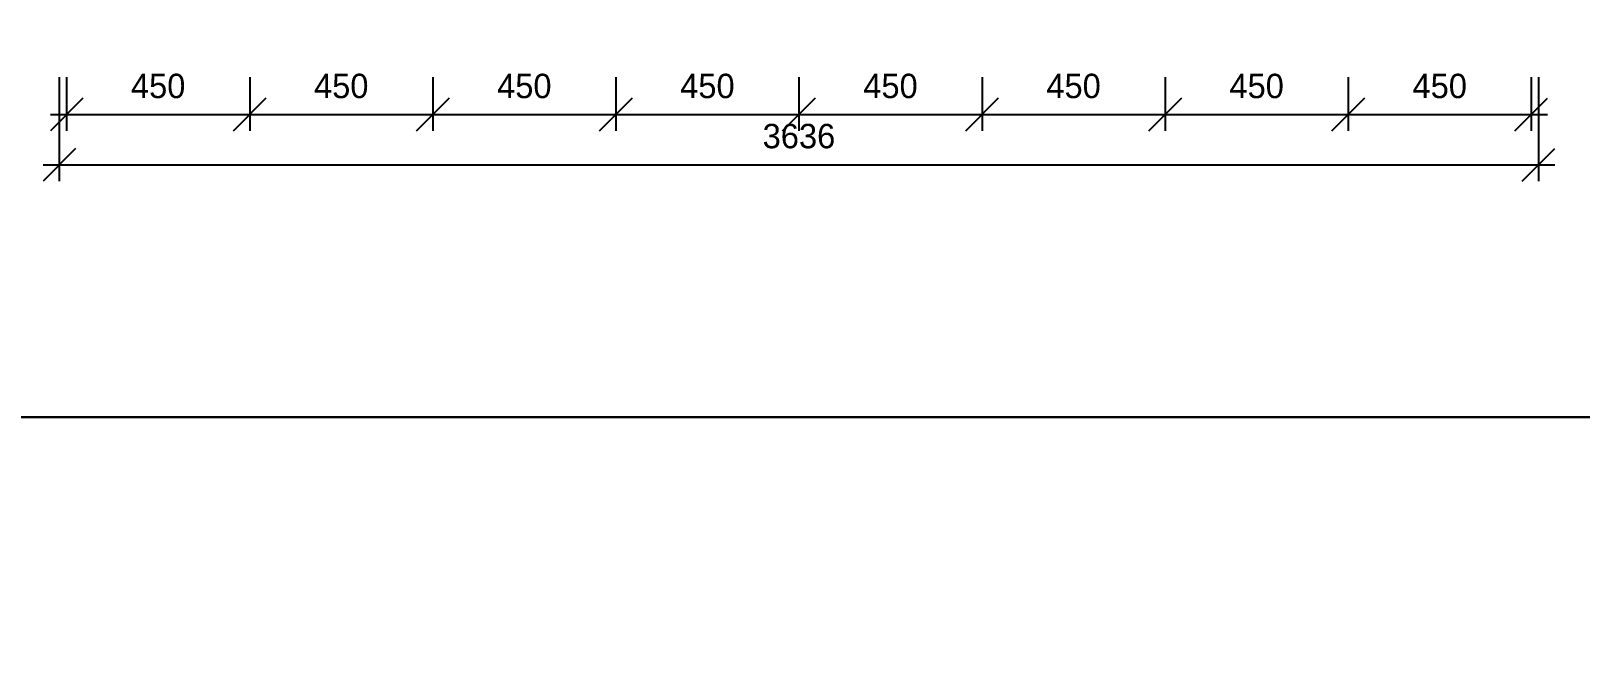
# Model space of a CAD drawing. Header units: millimetres. Extents: x 24776 to 57176, y -19492 to 15017.
# Drawn here: x 45569 to 49379, y 3985 to 5538 of the extents above; entities that cross this region are included whole.
import ezdxf

# ---------------------------------------------------------------- set-up
doc = ezdxf.new("R2010")
doc.units = ezdxf.units.MM
doc.header["$PDMODE"] = 3
doc.styles.add('RomanS', font='')
doc.styles.get('RomanS').set_extended_font_data('YouYuan')
doc.dimstyles.new('SC40', dxfattribs={"dimtxt": 60, "dimasz": 80, "dimexe": 40, "dimexo": 40, "dimgap": 40, "dimtad": 1, "dimdec": 0, "dimzin": 0, "dimdsep": 46, "dimtxsty": 'RomanS', "dimblk": 'OBLIQUE', "dimcen": 0, "dimdle": 40, "dimclrd": 9, "dimclre": 9, "dimclrt": 4, "dimadec": 0, "dimazin": 0, "dimtfac": 1, "dimtdec": 0, "dimtix": 1, "dimtmove": 2, "dimatfit": 1, "dimldrblk": 'DOT', "dimfxl": 1, "dimtolj": 1, "dimtzin": 0, "dimlwd": -1, "dimlwe": -1, "dimarcsym": 0})

# ---------------------------------------------------------------- blocks, each defined once
blk = doc.blocks.new('_Oblique')
at = {"color": 0, "linetype": 'ByBlock', "lineweight": -2}
blk.add_line((-0.5, -0.5), (0.5, 0.5), dxfattribs=at)
blk = doc.blocks.new('*D124')
at = {"color": 9, "transparency": 16777216}
for p, q in [((45638.8, 5424.5), (45638.8, 5169.7)), ((49274.8, 5424.5), (49274.8, 5169.7)), ((45598.8, 5209.7), (49314.8, 5209.7))]:
    blk.add_line(p, q, dxfattribs=at)
at = {"layer": 'Defpoints', "color": 0, "transparency": 16777216}
for p in [(45638.8, 5464.5), (49274.8, 5464.5), (49274.8, 5209.7)]:
    blk.add_point(p, dxfattribs=at)
at = {"color": 9, "transparency": 16777216, "xscale": 80, "yscale": 80, "zscale": 80, "rotation": 180}
blk.add_blockref('_Oblique', (45638.8, 5209.7), dxfattribs=at)
at = {"color": 9, "transparency": 16777216, "xscale": 80, "yscale": 80, "zscale": 80}
blk.add_blockref('_Oblique', (49274.8, 5209.7), dxfattribs=at)
at = {"color": 4, "transparency": 16777216, "insert": (47456.8, 5279.7), "char_height": 60, "attachment_point": 5, "style": 'RomanS'}
blk.add_mtext('\\A1;3636', dxfattribs=at)
blk = doc.blocks.new('_Dot')
at = {"color": 0, "linetype": 'ByBlock', "lineweight": -2}
blk.add_line((-0.5, 0), (-1, 0), dxfattribs=at)
at = {"color": 0, "linetype": 'ByBlock', "const_width": 0.5}
blk.add_lwpolyline([(-0.25, 0, 1), (0.25, 0, 1)], format="xyb", close=True, dxfattribs=at)
blk = doc.blocks.new('*D125')
at = {"color": 9, "transparency": 16777216}
for p, q in [((45656.8, 5424.5), (45656.8, 5292.9)), ((46106.8, 5424.5), (46106.8, 5292.9)), ((45616.8, 5332.9), (46146.8, 5332.9))]:
    blk.add_line(p, q, dxfattribs=at)
at = {"layer": 'Defpoints', "color": 0, "transparency": 16777216}
for p in [(45656.8, 5464.5), (46106.8, 5464.5), (46106.8, 5332.9)]:
    blk.add_point(p, dxfattribs=at)
at = {"color": 9, "transparency": 16777216, "xscale": 80, "yscale": 80, "zscale": 80, "rotation": 180}
blk.add_blockref('_Oblique', (45656.8, 5332.9), dxfattribs=at)
at = {"color": 9, "transparency": 16777216, "xscale": 80, "yscale": 80, "zscale": 80}
blk.add_blockref('_Oblique', (46106.8, 5332.9), dxfattribs=at)
at = {"color": 4, "transparency": 16777216, "insert": (45881.8, 5402.9), "char_height": 60, "attachment_point": 5, "style": 'RomanS'}
blk.add_mtext('\\A1;450', dxfattribs=at)
blk = doc.blocks.new('*D126')
at = {"color": 9, "transparency": 16777216}
for p, q in [((46106.8, 5424.5), (46106.8, 5292.9)), ((46556.8, 5424.5), (46556.8, 5292.9)), ((46066.8, 5332.9), (46596.8, 5332.9))]:
    blk.add_line(p, q, dxfattribs=at)
at = {"layer": 'Defpoints', "color": 0, "transparency": 16777216}
for p in [(46106.8, 5464.5), (46556.8, 5464.5), (46556.8, 5332.9)]:
    blk.add_point(p, dxfattribs=at)
at = {"color": 9, "transparency": 16777216, "xscale": 80, "yscale": 80, "zscale": 80, "rotation": 180}
blk.add_blockref('_Oblique', (46106.8, 5332.9), dxfattribs=at)
at = {"color": 9, "transparency": 16777216, "xscale": 80, "yscale": 80, "zscale": 80}
blk.add_blockref('_Oblique', (46556.8, 5332.9), dxfattribs=at)
at = {"color": 4, "transparency": 16777216, "insert": (46331.8, 5402.9), "char_height": 60, "attachment_point": 5, "style": 'RomanS'}
blk.add_mtext('\\A1;450', dxfattribs=at)
blk = doc.blocks.new('*D127')
at = {"color": 9, "transparency": 16777216}
for p, q in [((46556.8, 5424.5), (46556.8, 5292.9)), ((47006.8, 5424.5), (47006.8, 5292.9)), ((46516.8, 5332.9), (47046.8, 5332.9))]:
    blk.add_line(p, q, dxfattribs=at)
at = {"layer": 'Defpoints', "color": 0, "transparency": 16777216}
for p in [(46556.8, 5464.5), (47006.8, 5464.5), (47006.8, 5332.9)]:
    blk.add_point(p, dxfattribs=at)
at = {"color": 9, "transparency": 16777216, "xscale": 80, "yscale": 80, "zscale": 80, "rotation": 180}
blk.add_blockref('_Oblique', (46556.8, 5332.9), dxfattribs=at)
at = {"color": 9, "transparency": 16777216, "xscale": 80, "yscale": 80, "zscale": 80}
blk.add_blockref('_Oblique', (47006.8, 5332.9), dxfattribs=at)
at = {"color": 4, "transparency": 16777216, "insert": (46781.8, 5402.9), "char_height": 60, "attachment_point": 5, "style": 'RomanS'}
blk.add_mtext('\\A1;450', dxfattribs=at)
blk = doc.blocks.new('*D128')
at = {"color": 9, "transparency": 16777216}
for p, q in [((47006.8, 5424.5), (47006.8, 5292.9)), ((47456.8, 5424.5), (47456.8, 5292.9)), ((46966.8, 5332.9), (47496.8, 5332.9))]:
    blk.add_line(p, q, dxfattribs=at)
at = {"layer": 'Defpoints', "color": 0, "transparency": 16777216}
for p in [(47006.8, 5464.5), (47456.8, 5464.5), (47456.8, 5332.9)]:
    blk.add_point(p, dxfattribs=at)
at = {"color": 9, "transparency": 16777216, "xscale": 80, "yscale": 80, "zscale": 80, "rotation": 180}
blk.add_blockref('_Oblique', (47006.8, 5332.9), dxfattribs=at)
at = {"color": 9, "transparency": 16777216, "xscale": 80, "yscale": 80, "zscale": 80}
blk.add_blockref('_Oblique', (47456.8, 5332.9), dxfattribs=at)
at = {"color": 4, "transparency": 16777216, "insert": (47231.8, 5402.9), "char_height": 60, "attachment_point": 5, "style": 'RomanS'}
blk.add_mtext('\\A1;450', dxfattribs=at)
blk = doc.blocks.new('*D129')
at = {"color": 9, "transparency": 16777216}
for p, q in [((47456.8, 5424.5), (47456.8, 5292.9)), ((47906.8, 5424.5), (47906.8, 5292.9)), ((47416.8, 5332.9), (47946.8, 5332.9))]:
    blk.add_line(p, q, dxfattribs=at)
at = {"layer": 'Defpoints', "color": 0, "transparency": 16777216}
for p in [(47456.8, 5464.5), (47906.8, 5464.5), (47906.8, 5332.9)]:
    blk.add_point(p, dxfattribs=at)
at = {"color": 9, "transparency": 16777216, "xscale": 80, "yscale": 80, "zscale": 80, "rotation": 180}
blk.add_blockref('_Oblique', (47456.8, 5332.9), dxfattribs=at)
at = {"color": 9, "transparency": 16777216, "xscale": 80, "yscale": 80, "zscale": 80}
blk.add_blockref('_Oblique', (47906.8, 5332.9), dxfattribs=at)
at = {"color": 4, "transparency": 16777216, "insert": (47681.8, 5402.9), "char_height": 60, "attachment_point": 5, "style": 'RomanS'}
blk.add_mtext('\\A1;450', dxfattribs=at)
blk = doc.blocks.new('*D130')
at = {"color": 9, "transparency": 16777216}
for p, q in [((47906.8, 5424.5), (47906.8, 5292.9)), ((48356.8, 5424.5), (48356.8, 5292.9)), ((47866.8, 5332.9), (48396.8, 5332.9))]:
    blk.add_line(p, q, dxfattribs=at)
at = {"layer": 'Defpoints', "color": 0, "transparency": 16777216}
for p in [(47906.8, 5464.5), (48356.8, 5464.5), (48356.8, 5332.9)]:
    blk.add_point(p, dxfattribs=at)
at = {"color": 9, "transparency": 16777216, "xscale": 80, "yscale": 80, "zscale": 80, "rotation": 180}
blk.add_blockref('_Oblique', (47906.8, 5332.9), dxfattribs=at)
at = {"color": 9, "transparency": 16777216, "xscale": 80, "yscale": 80, "zscale": 80}
blk.add_blockref('_Oblique', (48356.8, 5332.9), dxfattribs=at)
at = {"color": 4, "transparency": 16777216, "insert": (48131.8, 5402.9), "char_height": 60, "attachment_point": 5, "style": 'RomanS'}
blk.add_mtext('\\A1;450', dxfattribs=at)
blk = doc.blocks.new('*D131')
at = {"color": 9, "transparency": 16777216}
for p, q in [((48356.8, 5424.5), (48356.8, 5292.9)), ((48806.8, 5424.5), (48806.8, 5292.9)), ((48316.8, 5332.9), (48846.8, 5332.9))]:
    blk.add_line(p, q, dxfattribs=at)
at = {"layer": 'Defpoints', "color": 0, "transparency": 16777216}
for p in [(48356.8, 5464.5), (48806.8, 5464.5), (48806.8, 5332.9)]:
    blk.add_point(p, dxfattribs=at)
at = {"color": 9, "transparency": 16777216, "xscale": 80, "yscale": 80, "zscale": 80, "rotation": 180}
blk.add_blockref('_Oblique', (48356.8, 5332.9), dxfattribs=at)
at = {"color": 9, "transparency": 16777216, "xscale": 80, "yscale": 80, "zscale": 80}
blk.add_blockref('_Oblique', (48806.8, 5332.9), dxfattribs=at)
at = {"color": 4, "transparency": 16777216, "insert": (48581.8, 5402.9), "char_height": 60, "attachment_point": 5, "style": 'RomanS'}
blk.add_mtext('\\A1;450', dxfattribs=at)
blk = doc.blocks.new('*D132')
at = {"color": 9, "transparency": 16777216}
for p, q in [((48806.8, 5424.5), (48806.8, 5292.9)), ((49256.8, 5424.5), (49256.8, 5292.9)), ((48766.8, 5332.9), (49296.8, 5332.9))]:
    blk.add_line(p, q, dxfattribs=at)
at = {"layer": 'Defpoints', "color": 0, "transparency": 16777216}
for p in [(48806.8, 5464.5), (49256.8, 5464.5), (49256.8, 5332.9)]:
    blk.add_point(p, dxfattribs=at)
at = {"color": 9, "transparency": 16777216, "xscale": 80, "yscale": 80, "zscale": 80, "rotation": 180}
blk.add_blockref('_Oblique', (48806.8, 5332.9), dxfattribs=at)
at = {"color": 9, "transparency": 16777216, "xscale": 80, "yscale": 80, "zscale": 80}
blk.add_blockref('_Oblique', (49256.8, 5332.9), dxfattribs=at)
at = {"color": 4, "transparency": 16777216, "insert": (49031.8, 5402.9), "char_height": 60, "attachment_point": 5, "style": 'RomanS'}
blk.add_mtext('\\A1;450', dxfattribs=at)

msp = doc.modelspace()

# ---------------------------------------------------------------- linework, layer by layer
at = {"color": 250}
for points in [[(44216.3, 12844.3), (50696.3, 12844.3), (50696.3, 4589.1), (44216.3, 4589.1)], [(44216.3, 4589.1), (50696.3, 4589.1), (50696.3, -3438.1), (44216.3, -3438.1)]]:
    msp.add_lwpolyline(points, close=True, dxfattribs=at)

# ---------------------------------------------------------------- dimensions: what is measured, and where the dimension line sits
at = {"color": 255}
for base, p1, p2, picture, middle in [((49274.8, 5209.7), (45638.8, 5464.5), (49274.8, 5464.5), '*D124', (47456.8, 5279.7)), ((46106.8, 5332.9), (45656.8, 5464.5), (46106.8, 5464.5), '*D125', (45881.8, 5402.9)), ((46556.8, 5332.9), (46106.8, 5464.5), (46556.8, 5464.5), '*D126', (46331.8, 5402.9)), ((47006.8, 5332.9), (46556.8, 5464.5), (47006.8, 5464.5), '*D127', (46781.8, 5402.9)), ((47456.8, 5332.9), (47006.8, 5464.5), (47456.8, 5464.5), '*D128', (47231.8, 5402.9)), ((47906.8, 5332.9), (47456.8, 5464.5), (47906.8, 5464.5), '*D129', (47681.8, 5402.9)), ((48356.8, 5332.9), (47906.8, 5464.5), (48356.8, 5464.5), '*D130', (48131.8, 5402.9)), ((48806.8, 5332.9), (48356.8, 5464.5), (48806.8, 5464.5), '*D131', (48581.8, 5402.9)), ((49256.8, 5332.9), (48806.8, 5464.5), (49256.8, 5464.5), '*D132', (49031.8, 5402.9))]:
    dim = msp.add_linear_dim(base=base, p1=p1, p2=p2, dimstyle='SC40', dxfattribs=at)
    dim.commit()
    dim.dimension.update_dxf_attribs({"geometry": picture, "text_midpoint": middle})

doc.saveas('drawing.dxf')
